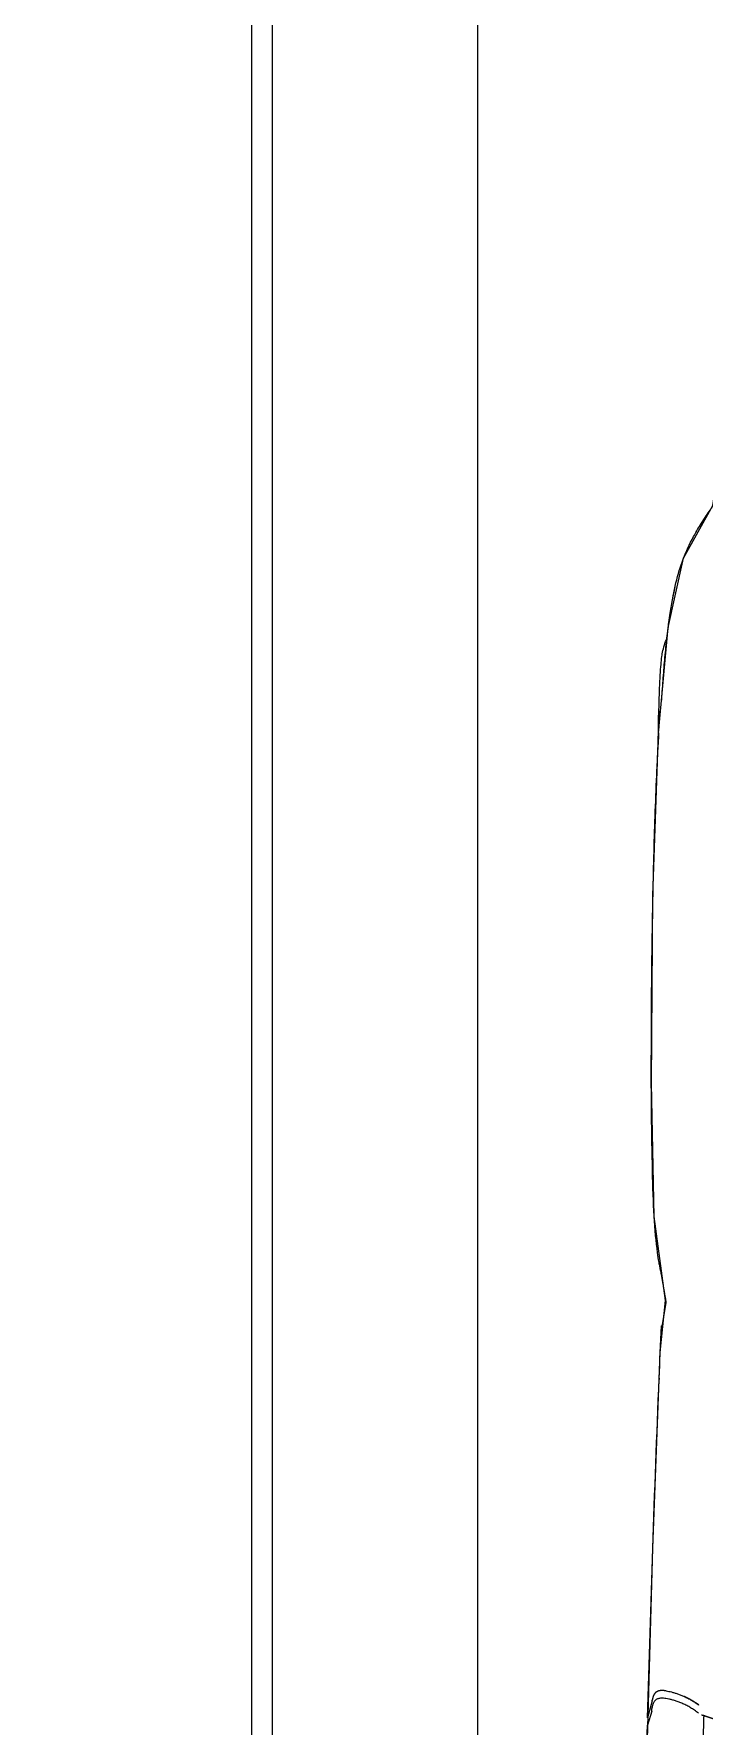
# Model space of a CAD drawing. Header units: metres. Extents: x -13316 to 152404, y -3899 to 30226.
# Drawn here: x 114717.3 to 114782.5, y 2837.3 to 3002 of the extents above; entities that cross this region are included whole.
import ezdxf
from ezdxf.xclip import XClip

# ---------------------------------------------------------------- set-up
doc = ezdxf.new("R2010")
doc.units = ezdxf.units.M
doc.header["$LTSCALE"] = 100
doc.header["$MEASUREMENT"] = 0
doc.header["$XCLIPFRAME"] = 0
doc.layers.get('0').update_dxf_attribs({"color": 9, "lineweight": 9})
for name, color, linetype, lineweight in [('04', 9, 'Continuous', 9), ('06B', 9, 'Continuous', 9), ('06D', 9, 'Continuous', 9), ('40M', 9, 'Continuous', 9)]:
    doc.layers.add(name, color=color, linetype=linetype, lineweight=lineweight)

# ---------------------------------------------------------------- blocks, each defined once
blk = doc.blocks.new('p-araba-polo')
for p, q in [((2.8823, -0.8027), (2.9054, -0.7989)), ((3.4804, -0.8048), (3.4804, -0.8048)), ((2.5081, -0.8127), (2.4946, -0.8171)), ((2.5182, -0.8123), (2.5016, -0.8169))]:
    blk.add_line(p, q)
at = {"flags": 128}
blk.add_lwpolyline([(2.9369, -0.8043), (2.9413, -0.8051), (2.9443, -0.8057)], dxfattribs=at)
for points, degree in [([(2.4993, -0.7493), (2.5002, -0.752), (2.5011, -0.7547), (2.502, -0.7573), (2.5029, -0.7599), (2.5038, -0.7624)], 5), ([(2.5038, -0.7623), (2.321, -0.767), (2.1382, -0.7705), (1.9555, -0.7726), (1.7727, -0.7732), (1.5899, -0.7723), (1.4072, -0.7698)], 6), ([(2.5038, -0.7624), (2.5038, -0.7623), (2.5038, -0.7623), (2.5038, -0.7623)], 3), ([(2.5046, -0.7646), (2.5044, -0.7642), (2.5043, -0.7637), (2.5041, -0.7633), (2.504, -0.7628), (2.5038, -0.7624)], 5), ([(2.5046, -0.7646), (2.5043, -0.7639), (2.5041, -0.7631), (2.5038, -0.7624)], 3), ([(2.514, -0.7669), (2.5155, -0.769), (2.5168, -0.771), (2.5181, -0.7731), (2.5193, -0.7751), (2.5204, -0.7772), (2.5214, -0.7792), (2.5223, -0.7812)], 7), ([(2.5016, -0.8169), (2.6117, -0.8139), (2.7216, -0.8101), (2.8316, -0.8056)], 3), ([(2.5278, -0.7987), (2.5285, -0.8037), (2.5283, -0.807), (2.5272, -0.8087), (2.5256, -0.8104), (2.5236, -0.8113), (2.5213, -0.8119), (2.5189, -0.8123)], 7), ([(2.8316, -0.8056), (2.8487, -0.8049), (2.8658, -0.8042), (2.8829, -0.8032)], 3), ([(2.8316, -0.8056), (2.8316, -0.8056), (2.8316, -0.8056), (2.8316, -0.8055), (2.8316, -0.8053), (2.8316, -0.805)], 5), ([(2.8316, -0.805), (2.8316, -0.8052), (2.8316, -0.8054), (2.8316, -0.8056), (2.8316, -0.8056), (2.8316, -0.8056)], 5), ([(2.8823, -0.8027), (2.8827, -0.8028), (2.8829, -0.803), (2.883, -0.8031), (2.883, -0.8032), (2.8829, -0.8032), (2.8827, -0.8032)], 6), ([(2.943, -0.8054), (2.935, -0.804), (2.9273, -0.8026), (2.9198, -0.8013), (2.9125, -0.8001), (2.9054, -0.7989)], 5), ([(2.9054, -0.7989), (2.9062, -0.799), (2.907, -0.7992), (2.9078, -0.7993)], 3), ([(2.943, -0.8054), (2.9429, -0.8054), (2.9428, -0.8054), (2.9427, -0.8054)], 3), ([(2.9428, -0.8054), (2.9428, -0.8054), (2.9428, -0.8054), (2.9428, -0.8054), (2.9429, -0.8054), (2.9429, -0.8054), (2.9429, -0.8054), (2.943, -0.8054), (2.943, -0.8054)], 8), ([(2.9433, -0.8055), (2.9432, -0.8055), (2.9432, -0.8055), (2.9431, -0.8055), (2.9431, -0.8055), (2.943, -0.8054)], 5), ([(2.943, -0.8054), (2.9431, -0.8055), (2.9431, -0.8055), (2.9432, -0.8055), (2.9433, -0.8055), (2.9433, -0.8055)], 5), ([(2.9434, -0.8055), (2.9433, -0.8055), (2.9431, -0.8055), (2.943, -0.8054)], 3), ([(3.4597, -0.8061), (3.4598, -0.8061), (3.4598, -0.8061), (3.4599, -0.8061), (3.4599, -0.8061), (3.46, -0.8061), (3.46, -0.8061)], 6), ([(3.4645, -0.8058), (3.4646, -0.8058), (3.4647, -0.8058), (3.4648, -0.8058), (3.4649, -0.8058)], 4), ([(3.4646, -0.8058), (3.4646, -0.8058), (3.4647, -0.8058), (3.4648, -0.8058), (3.4649, -0.8058)], 4), ([(3.4646, -0.8058), (3.4646, -0.8058), (3.4647, -0.8058), (3.4648, -0.8058), (3.4648, -0.8058), (3.4649, -0.8058), (3.4649, -0.8058)], 6), ([(3.4646, -0.8058), (3.4646, -0.8058), (3.4646, -0.8058), (3.4646, -0.8058)], 3), ([(3.4646, -0.8058), (3.4646, -0.8058), (3.4647, -0.8058), (3.4647, -0.8058), (3.4648, -0.8058), (3.4649, -0.8058), (3.4649, -0.8058)], 6), ([(3.4649, -0.8058), (3.4648, -0.8058), (3.4648, -0.8058), (3.4647, -0.8058), (3.4647, -0.8058), (3.4648, -0.8058), (3.4649, -0.8058)], 6), ([(1.4726, -0.8217), (1.8132, -0.8277), (2.154, -0.8262), (2.4946, -0.8171)], 3), ([(2.5081, -0.8127), (2.5088, -0.8127), (2.5095, -0.8127), (2.5101, -0.8126), (2.5108, -0.8126), (2.5115, -0.8125)], 5), ([(2.5115, -0.8125), (2.5115, -0.8125), (2.5116, -0.8125), (2.5116, -0.8125), (2.5117, -0.8125)], 4), ([(2.5115, -0.8125), (2.5115, -0.8125), (2.5116, -0.8125), (2.5116, -0.8125), (2.5117, -0.8125)], 4), ([(2.5182, -0.8123), (2.5184, -0.8123), (2.5187, -0.8123), (2.5189, -0.8123)], 3), ([(3.0344, -0.8121), (3.07, -0.8129), (3.1076, -0.8133), (3.1465, -0.8134)], 3)]:
    blk.add_open_spline(points, degree=degree)
for points, degree, knots in [([(3.63, -0.7819), (3.6367, -0.7793), (3.6464, -0.775), (3.6606, -0.7668), (3.6723, -0.7592), (3.6777, -0.7555), (3.6807, -0.7535), (3.6809, -0.7534)], 3, [0, 0, 0, 0, 0.436591, 0.634385, 0.751254, 0.983784, 1, 1, 1, 1]), ([(2.5061, -0.7672), (2.5071, -0.7685), (2.509, -0.7711), (2.5114, -0.775), (2.5136, -0.7788), (2.5154, -0.7826), (2.5169, -0.7863), (2.5182, -0.7899), (2.5191, -0.7932), (2.5199, -0.7963), (2.5202, -0.7981), (2.5203, -0.799)], 3, [0, 0, 0, 0, 0.111111, 0.222222, 0.333334, 0.444446, 0.555558, 0.666671, 0.77778, 0.888892, 1, 1, 1, 1]), ([(2.5223, -0.7812), (2.5218, -0.78), (2.5207, -0.7777), (2.5187, -0.7741), (2.5165, -0.7705), (2.5148, -0.7681), (2.514, -0.7669)], 3, [0, 0, 0, 0, 0.250011, 0.500014, 0.750025, 1, 1, 1, 1]), ([(2.5278, -0.7987), (2.5276, -0.7979), (2.5274, -0.7964), (2.5268, -0.7937), (2.526, -0.7908), (2.525, -0.7877), (2.5238, -0.7845), (2.5228, -0.7823), (2.5223, -0.7812)], 3, [0, 0, 0, 0, 0.166664, 0.333329, 0.499996, 0.666663, 0.833332, 1, 1, 1, 1]), ([(3.4924, -0.8031), (3.496, -0.8029), (3.5031, -0.8024), (3.5136, -0.8016), (3.5237, -0.8008), (3.5336, -0.8), (3.5432, -0.799), (3.5524, -0.798), (3.5613, -0.797), (3.5699, -0.7958), (3.5781, -0.7946), (3.5859, -0.7933), (3.5934, -0.7919), (3.5988, -0.7908), (3.6016, -0.7902), (3.6022, -0.7901)], 3, [0, 0, 0, 0, 0.08164, 0.163278, 0.244914, 0.326547, 0.408179, 0.489811, 0.571441, 0.653071, 0.734702, 0.816332, 0.897962, 0.979592, 1, 1, 1, 1]), ([(3.5624, -0.7968), (3.5668, -0.7962), (3.5918, -0.7928), (3.6137, -0.7881), (3.6286, -0.7825), (3.63, -0.7819)], 3, [0, 0, 0, 0, 0.15043, 0.932957, 1, 1, 1, 1]), ([(2.5203, -0.799), (2.5205, -0.7998), (2.5207, -0.8015), (2.5207, -0.8036), (2.5205, -0.8053), (2.5202, -0.8067), (2.5197, -0.8079), (2.519, -0.809), (2.5182, -0.8098), (2.5173, -0.8105), (2.5162, -0.8111), (2.5151, -0.8116), (2.514, -0.812), (2.5127, -0.8123), (2.5119, -0.8124), (2.5115, -0.8125)], 3, [0, 0, 0, 0, 0.076921, 0.153841, 0.230758, 0.307684, 0.38461, 0.461531, 0.538451, 0.615377, 0.692305, 0.769227, 0.846147, 0.923076, 1, 1, 1, 1]), ([(2.8823, -0.8027), (2.8825, -0.8028), (2.8829, -0.8029), (2.883, -0.8032), (2.8829, -0.8032), (2.8827, -0.8032), (2.8826, -0.8032)], 3, [0, 0, 0, 0, 0.249685, 0.499599, 0.749749, 1, 1, 1, 1]), ([(2.9447, -0.8057), (2.948, -0.8063), (2.9714, -0.8098), (3.0015, -0.8114), (3.0343, -0.8121)], 3, [0, 0, 0, 0, 0.131477, 1, 1, 1, 1]), ([(3.46, -0.8061), (3.4566, -0.8063), (3.4499, -0.8067), (3.4362, -0.8075), (3.4129, -0.8086), (3.3796, -0.8099), (3.339, -0.8111), (3.2984, -0.812), (3.2603, -0.8127), (3.226, -0.8131), (3.193, -0.8134), (3.1656, -0.8135), (3.1487, -0.8134), (3.1435, -0.8134)], 3, [0, 0, 0, 0, 0.03531, 0.070597, 0.141114, 0.269195, 0.390859, 0.518959, 0.640794, 0.737038, 0.833171, 0.948447, 1, 1, 1, 1]), ([(3.4534, -0.8065), (3.4733, -0.8062), (3.5024, -0.8054), (3.5233, -0.8042), (3.533, -0.8032), (3.5394, -0.8022), (3.5462, -0.8005), (3.5507, -0.7987), (3.5521, -0.7981)], 3, [0, 0, 0, 0, 0.418831, 0.714948, 0.835581, 0.907738, 0.972168, 1, 1, 1, 1]), ([(3.4649, -0.8058), (3.4648, -0.8058), (3.4647, -0.8058), (3.4648, -0.8058), (3.4649, -0.8058)], 3, [0, 0, 0, 0, 0.506131, 1, 1, 1, 1]), ([(3.4649, -0.8058), (3.4695, -0.8055), (3.4787, -0.8047), (3.4878, -0.8037), (3.4924, -0.8031)], 3, [0, 0, 0, 0, 0.500005, 1, 1, 1, 1]), ([(2.519, -0.8089), (2.519, -0.8089), (2.519, -0.8089), (2.519, -0.8089), (2.519, -0.8089), (2.519, -0.8089), (2.519, -0.8089), (2.519, -0.8089), (2.519, -0.8089), (2.519, -0.8089), (2.519, -0.8089)], 5, [0, 0, 0, 0, 0, 0, 1, 1, 1, 1, 1, 1.000001, 1.000001, 1.000001, 1.000001, 1.000001, 1.000001])]:
    blk.add_open_spline(points, degree=degree, knots=knots)
at = {"layer": '40M'}
blk.add_lwpolyline([(2.3409, -0.8207), (2.6666, -0.8118), (2.8572, -0.8045), (2.9078, -0.7993), (2.9894, -0.8104), (3.119, -0.813), (3.3018, -0.8119), (3.4597, -0.8061), (3.5625, -0.7968), (3.63, -0.7819), (3.6813, -0.7534), (3.7009, -0.7505), (3.7439, -0.7391), (3.7799, -0.7136), (3.8172, -0.6448, 0.152071), (3.8172, 0.6448, 0.097947)], format="xyb", dxfattribs=at)
blk = doc.blocks.new('pergolecatikati_krtrevizegorunus')
at = {"layer": '06B'}
for points in [[(-30, 1170), (-30, 1100), (-800, 1100), (-800, 1170)], [(-30, 1080), (-30, 1010), (-800, 1010), (-800, 1080)]]:
    blk.add_lwpolyline(points, close=True, dxfattribs=at)
blk = doc.blocks.new('p-cati_vw')
at = {"layer": '06D'}
blk.add_lwpolyline([(1055.51, -2060), (1055.51, -1810), (555.51, -1810), (555.51, -2060)], close=True, dxfattribs=at)
at = {"layer": '04'}
ref = blk.add_blockref('p-araba-polo', (1015.75, -1939.81), dxfattribs=dict(at, xscale=-100, yscale=100, zscale=100, rotation=1.082915e-10))
XClip(ref).set_block_clipping_path([(-0.0924763951, -0.9835002962), (4.0650970395, 0.9845199444)])
at = {"layer": '06B', "rotation": 1.082915e-10}
blk.add_blockref('pergolecatikati_krtrevizegorunus', (890.51, -3138), dxfattribs=at)

msp = doc.modelspace()

# ---------------------------------------------------------------- block references
at = {"layer": '06D', "rotation": 269.9999999998917}
msp.add_blockref('p-cati_vw', (116798.49, 3603.68), dxfattribs=at)

doc.saveas('drawing.dxf')
